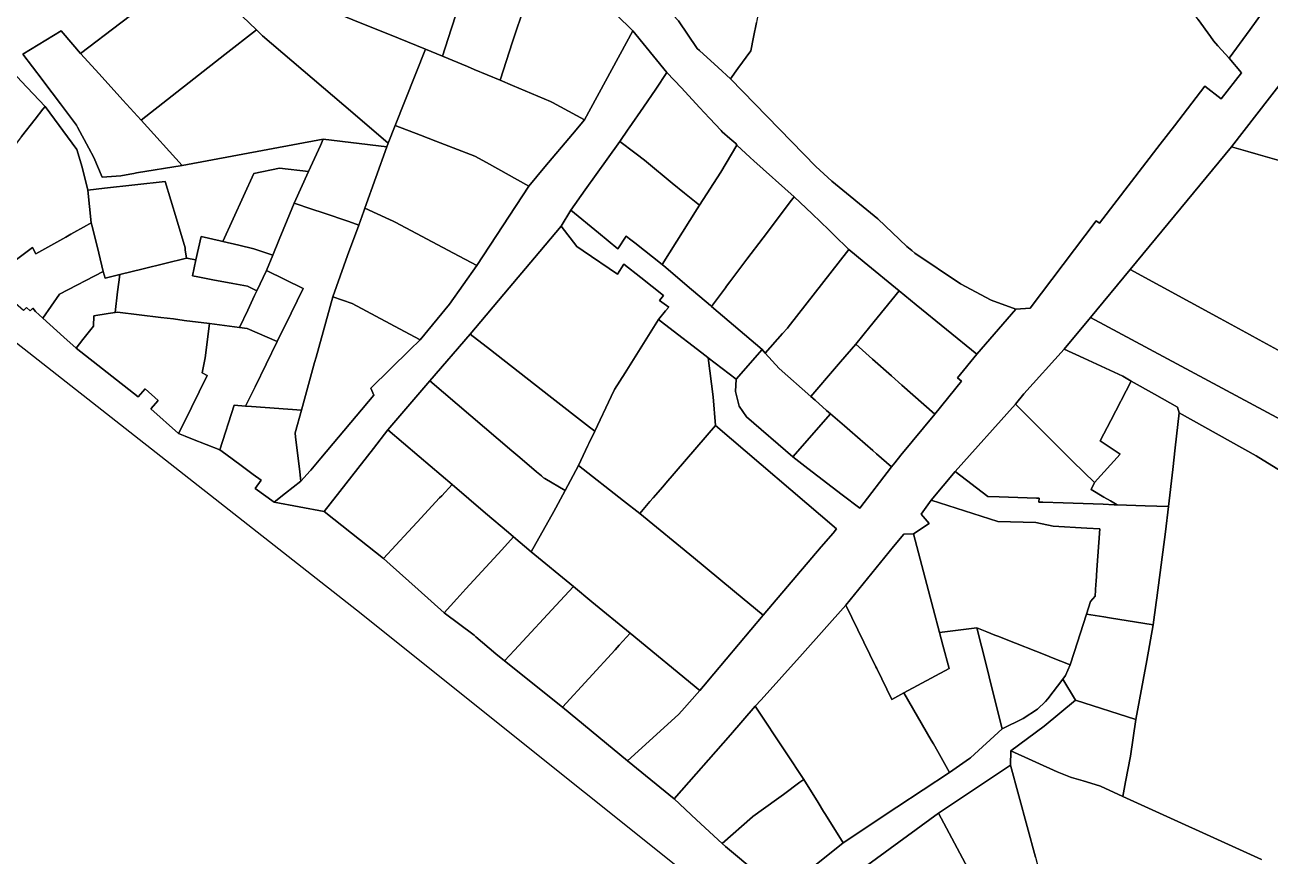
# Model space of a CAD drawing. Header units: inches. Extents: x 469561 to 471650, y 1000291 to 1003909.
# Drawn here: x 470104 to 470396.7, y 1000929.4 to 1001124.7 of the extents above; entities that cross this region are included whole.
import ezdxf

# ---------------------------------------------------------------- set-up
doc = ezdxf.new("R2010")
doc.units = ezdxf.units.IN
doc.header["$MEASUREMENT"] = 0
doc.layers.add('Gulele_10_08_New_Parcel', color=7, linetype='Continuous')

msp = doc.modelspace()

# ---------------------------------------------------------------- linework, layer by layer
at = {"layer": 'Gulele_10_08_New_Parcel'}
for points in [[(470556.3433, 1000687.9273), (470181.9868, 1000987.1985), (469982.2337, 1001143.9182), (469952.1695, 1001172.255), (469984.4018, 1001331.7218), (469994.8086, 1001383.4798)], [(470098.5805, 1001125.8238), (470107.0302, 1001130.7156), (470112.2346, 1001136.3373), (470117.2579, 1001144.318), (470107.6771, 1001152.3067), (470144.4307, 1001151.9939), (470152.1893, 1001150.8793), (470154.6943, 1001149.0014), (470151.6729, 1001145.4422), (470143.6641, 1001138.182), (470126.5343, 1001125.1446), (470117.0904, 1001117.957), (470115.2766, 1001120.0506), (470112.5126, 1001123.2411), (470103.5593, 1001117.7793)], [(470257.6587, 1001125.6074), (470262.0143, 1001119.1611), (470262.5942, 1001118.6327), (470266.9409, 1001114.6724), (470269.8545, 1001112.0178), (470289.9693, 1001091.3793), (470293.6593, 1001087.9793), (470304.5293, 1001079.0793), (470311.3393, 1001072.5793), (470312.4662, 1001071.6802), (470313.2193, 1001071.0793), (470323.9516, 1001063.8444), (470331.1819, 1001060.0114), (470336.9314, 1001057.9207), (470327.7497, 1001047.3394), (470313.5237, 1001058.9069), (470309.4993, 1001062.1793), (470301.3213, 1001068.9223), (470297.7002, 1001071.908), (470294.1593, 1001075.3793), (470292.9591, 1001076.5217), (470289.0378, 1001080.2543), (470284.8093, 1001084.2793), (470275.3296, 1001092.7631), (470274.5293, 1001093.4793), (470271.3393, 1001096.3793), (470271.0893, 1001096.7793), (470269.7493, 1001097.9793), (470267.9393, 1001099.5793), (470267.7026, 1001099.8343), (470264.9693, 1001102.7793), (470262.5893, 1001105.2793), (470258.3393, 1001109.8793), (470254.9393, 1001113.4793), (470246.9093, 1001123.2793), (470235.1893, 1001134.8793)], [(470401.807, 1001114.2389), (470396.6008, 1001107.5277), (470387.6748, 1001096.0214), (470363.807, 1001067.19), (470354.5139, 1001055.9642), (470348.2996, 1001048.4772), (470338.8393, 1001037.9793), (470336.8393, 1001035.5793), (470322.6457, 1001019.7272), (470317.0727, 1001013.0041), (470314.6842, 1001009.731), (470316.5419, 1001007.5195), (470312.915, 1001005.131), (470310.615, 1001005.0426), (470308.2205, 1001002.1039), (470296.9919, 1000988.3234), (470286.7662, 1000976.9258), (470277.0582, 1000966.1051), (470275.6893, 1000964.5793), (470269.8793, 1000957.8793), (470256.6293, 1000942.8793), (470245.6593, 1000951.7793), (470257.6762, 1000962.6334), (470258.4622, 1000963.5317), (470262.6459, 1000968.3131), (470263.4918, 1000969.3179), (470265.9173, 1000972.199), (470277.5588, 1000986.0276), (470291.2153, 1001002.0203), (470293.9915, 1001005.2713), (470294.8159, 1001006.2368), (470266.3093, 1001030.5793), (470265.793, 1001037.3168), (470264.6548, 1001046.4573), (470271.2126, 1001041.4149), (470271.0767, 1001038.5399), (470271.8754, 1001035.0789), (470273.6503, 1001032.594), (470284.4993, 1001023.1793), (470288.0584, 1001020.4579), (470296.1305, 1001014.2857), (470300.2738, 1001011.1177), (470307.7283, 1001020.8797), (470308.5002, 1001021.8126), (470309.9339, 1001023.5455), (470317.934, 1001033.2152), (470324.1817, 1001040.9846), (470323.219, 1001041.7675), (470327.7497, 1001047.3394), (470336.9314, 1001057.9207), (470340.3288, 1001058.095), (470355.8348, 1001078.6536), (470356.5871, 1001078.0862), (470370.9024, 1001096.6728), (470374.2193, 1001100.9793), (470381.4045, 1001110.3083), (470385.1893, 1001107.2793), (470389.9693, 1001113.3793), (470387.1293, 1001116.8793), (470392.0235, 1001123.608), (470394.8393, 1001127.4793)], [(470379.7871, 1001125.9365), (470382.6873, 1001121.9208), (470383.3874, 1001120.9515), (470384.461, 1001119.7831), (470387.1293, 1001116.8793), (470389.9693, 1001113.3793), (470385.1893, 1001107.2793), (470381.4045, 1001110.3083), (470374.2193, 1001100.9793), (470370.9024, 1001096.6728), (470356.5871, 1001078.0862), (470355.8348, 1001078.6536), (470340.3288, 1001058.095), (470336.9314, 1001057.9207), (470331.1819, 1001060.0114), (470323.9516, 1001063.8444), (470313.2193, 1001071.0793), (470312.4662, 1001071.6802), (470311.3393, 1001072.5793), (470304.5293, 1001079.0793), (470293.6593, 1001087.9793), (470289.9693, 1001091.3793), (470269.8545, 1001112.0178), (470271.6298, 1001114.4454), (470274.6485, 1001118.5733), (470275.2818, 1001121.7632), (470275.9783, 1001125.2713)], [(470103.5593, 1001117.7793), (470108.0961, 1001111.8246), (470108.4845, 1001111.3148), (470112.3615, 1001106.124), (470116.1293, 1001101.0793), (470116.3756, 1001100.6292), (470119.0459, 1001095.7494), (470120.2528, 1001093.5439), (470122.1484, 1001088.884), (470126.5714, 1001089.1999), (470128.6635, 1001089.5895), (470129.6078, 1001089.7654), (470130.2193, 1001089.8793), (470140.9432, 1001091.6555), (470174.1376, 1001097.8227), (470173.4796, 1001096.3717), (470170.6923, 1001090.2254), (470163.8488, 1001090.9802), (470157.8023, 1001089.7565), (470150.5519, 1001073.7674), (470149.929, 1001073.9117), (470145.4624, 1001074.9463), (470144.1585, 1001069.4701), (470141.9693, 1001069.8793), (470141.7183, 1001071.8225), (470141.6593, 1001072.2793), (470139.6115, 1001079.1053), (470136.9688, 1001087.914), (470122.6917, 1001086.3117), (470118.8393, 1001085.8793), (470117.4993, 1001091.2793), (470116.2493, 1001095.3793), (470108.7479, 1001105.4969), (470103.1521, 1001111.4832)], [(470103.2364, 1001098.4426), (470106.4132, 1001102.5087), (470108.2382, 1001104.8446), (470108.7479, 1001105.4969), (470116.2493, 1001095.3793), (470117.4993, 1001091.2793), (470118.8393, 1001085.8793), (470119.6159, 1001078.1496), (470118.5192, 1001077.5388), (470114.8271, 1001075.4823), (470113.5939, 1001074.7955), (470107.294, 1001071.2866), (470106.6077, 1001070.9043), (470105.7952, 1001072.3631), (470098.2645, 1001066.7474)], [(470103.6849, 1001057.5591), (470104.3677, 1001058.2424), (470105.2368, 1001057.466), (470105.8576, 1001058.0871), (470106.4667, 1001057.3539), (470108.2125, 1001055.7738), (470113.1435, 1001051.324), (470116.0433, 1001048.7071), (470130.6066, 1001037.288), (470132.267, 1001039.1389), (470135.3305, 1001036.3908), (470133.6147, 1001034.4781), (470140.1084, 1001028.6528), (470141.6688, 1001028.0381), (470143.3978, 1001027.3571), (470149.8557, 1001024.8132), (470151.2418, 1001023.7984), (470154.8333, 1001021.1689), (470157.7003, 1001019.0698), (470159.5862, 1001017.6891), (470158.1641, 1001015.7467), (470162.5871, 1001012.5085), (470174.3793, 1001010.3793), (470180.7493, 1001005.2793), (470188.2793, 1000999.2793), (470189.8693, 1000997.8682), (470196.4301, 1000992.0455), (470202.5893, 1000986.5793), (470209.5893, 1000981.2793), (470209.9877, 1000980.9376), (470214.7193, 1000976.8793), (470216.7493, 1000975.2793), (470230.3793, 1000964.3793), (470245.6593, 1000951.7793), (470256.6293, 1000942.8793), (470261.911, 1000937.9292), (470267.8881, 1000932.3272), (470268.7171, 1000931.631), (470271.0574, 1000929.6659), (470281.6881, 1000920.7388)], [(470405.903, 1001015.7346), (470393.4149, 1001023.4426), (470375.3554, 1001033.5376), (470374.9265, 1001034.8541), (470369.5688, 1001037.884), (470364.0466, 1001041.0069), (470362.0996, 1001042.108), (470352.9192, 1001046.3451), (470348.2996, 1001048.4772), (470354.5139, 1001055.9642), (470399.2793, 1001031.8793)], [(470394.6593, 1000928.5793), (470362.0893, 1000943.3793), (470362.7459, 1000946.8641), (470363.8793, 1000952.8793), (470365.1593, 1000961.4793), (470367.7142, 1000975.3779), (470369.2542, 1000983.7557), (470369.9282, 1000988.9367), (470370.0789, 1000990.0948), (470372.0947, 1001005.5893), (470372.8663, 1001011.5199), (470373.8472, 1001020.1963), (470374.4292, 1001025.3445), (470375.3554, 1001033.5376), (470393.4149, 1001023.4426), (470405.903, 1001015.7346)], [(470341.5595, 1000929.1314), (470339.609, 1000936.3613), (470335.7193, 1000950.7793), (470335.738, 1000954.0888), (470346.6293, 1000949.1793), (470349.7794, 1000947.9641), (470349.9993, 1000947.8793), (470352.7493, 1000947.0793), (470353.5545, 1000946.8215), (470356.8093, 1000945.7793), (470362.0893, 1000943.3793), (470394.6593, 1000928.5793)]]:
    msp.add_lwpolyline(points, dxfattribs=at)
for points in [[(470202.1623, 1001117.3222), (470204.1965, 1001123.6404), (470206.7745, 1001131.6479), (470207.8793, 1001135.0793), (470214.7689, 1001152.5118), (470219.3319, 1001149.4183), (470220.1199, 1001148.884), (470227.3093, 1001142.5793), (470224.1105, 1001135.5519), (470223.6502, 1001134.3884), (470222.5777, 1001131.6772), (470220.7193, 1001126.9793), (470219.4232, 1001123.0369), (470218.6409, 1001120.6573), (470215.6893, 1001111.6793), (470209.641, 1001114.2024), (470208.0201, 1001114.8786)], [(470254.9093, 1001128.5793), (470259.5889, 1001137.973), (470261.9262, 1001142.6648), (470263.9308, 1001146.6887), (470266.8269, 1001145.1076), (470273.1901, 1001141.6338), (470274.139, 1001141.1157), (470274.3555, 1001140.9975), (470278.6365, 1001138.6603), (470276.0593, 1001125.6793), (470275.9783, 1001125.2713), (470275.2818, 1001121.7632), (470274.6485, 1001118.5733), (470271.6298, 1001114.4454), (470269.8545, 1001112.0178), (470266.9409, 1001114.6724), (470262.5942, 1001118.6327), (470262.0143, 1001119.1611), (470257.6587, 1001125.6074), (470257.4485, 1001125.8347)], [(470143.6641, 1001138.182), (470151.6729, 1001145.4422), (470173.7001, 1001129.4225), (470175.498, 1001128.1149), (470181.0612, 1001125.8631), (470191.8027, 1001121.5154), (470198.1806, 1001118.9338), (470191.0317, 1001101.0597), (470189.3743, 1001096.9158), (470181.111, 1001103.9841), (470159.8985, 1001122.129), (470158.4606, 1001123.5106), (470146.8514, 1001134.666), (470146.3875, 1001135.1777)], [(470175.498, 1001128.1149), (470177.9336, 1001131.5804), (470180.5263, 1001135.2694), (470186.9993, 1001144.4793), (470191.7193, 1001141.7793), (470193.8091, 1001140.8267), (470202.2493, 1001136.9793), (470203.4915, 1001136.5601), (470207.8793, 1001135.0793), (470206.7745, 1001131.6479), (470204.1965, 1001123.6404), (470202.1623, 1001117.3222), (470198.1806, 1001118.9338), (470191.8027, 1001121.5154), (470181.0612, 1001125.8631)], [(470370.5869, 1001138.6754), (470375.7996, 1001142.5989), (470376.9693, 1001143.4793), (470388.4898, 1001141.6293), (470392.5179, 1001135.4528), (470394.8393, 1001127.4793), (470392.0235, 1001123.608), (470387.1293, 1001116.8793), (470384.461, 1001119.7831), (470383.3874, 1001120.9515), (470382.6873, 1001121.9208), (470379.7871, 1001125.9365), (470373.6324, 1001134.4585)], [(470215.6893, 1001111.6793), (470218.6409, 1001120.6573), (470219.4232, 1001123.0369), (470220.7193, 1001126.9793), (470222.5777, 1001131.6772), (470223.6502, 1001134.3884), (470224.1105, 1001135.5519), (470227.3093, 1001142.5793), (470235.1893, 1001134.8793), (470246.9093, 1001123.2793), (470235.518, 1001102.3456), (470228.0646, 1001106.4015), (470227.543, 1001106.6853), (470218.6119, 1001110.448)], [(470117.0904, 1001117.957), (470126.5343, 1001125.1446), (470143.6641, 1001138.182), (470146.3875, 1001135.1777), (470146.8514, 1001134.666), (470158.4606, 1001123.5106), (470151.046, 1001117.709), (470131.3158, 1001102.2712), (470127.0145, 1001107.0141), (470121.4545, 1001113.1449)], [(470103.5593, 1001117.7793), (470112.5126, 1001123.2411), (470115.2766, 1001120.0506), (470117.0904, 1001117.957), (470121.4545, 1001113.1449), (470127.0145, 1001107.0141), (470131.3158, 1001102.2712), (470140.9432, 1001091.6555), (470130.2193, 1001089.8793), (470129.6078, 1001089.7654), (470128.6635, 1001089.5895), (470126.5714, 1001089.1999), (470122.1484, 1001088.884), (470120.2528, 1001093.5439), (470119.0459, 1001095.7494), (470116.3756, 1001100.6292), (470116.1293, 1001101.0793), (470112.3615, 1001106.124), (470108.4845, 1001111.3148), (470108.0961, 1001111.8246)], [(470131.3158, 1001102.2712), (470151.046, 1001117.709), (470158.4606, 1001123.5106), (470159.8985, 1001122.129), (470181.111, 1001103.9841), (470189.3743, 1001096.9158), (470189.0501, 1001096.0009), (470174.1376, 1001097.8227), (470140.9432, 1001091.6555)], [(470162.5871, 1001012.5085), (470165.2834, 1001014.634), (470168.8773, 1001017.467), (470171.0905, 1001019.9357), (470171.2353, 1001020.0972), (470173.5681, 1001022.8737), (470186.0186, 1001037.692), (470185.2931, 1001039.3245), (470194.4991, 1001048.3148), (470196.902, 1001050.6614), (470203.7948, 1001059.096), (470210.2342, 1001068.1655), (470222.4693, 1001086.7793), (470226.2618, 1001091.3036), (470232.7196, 1001099.0072), (470235.518, 1001102.3456), (470246.9093, 1001123.2793), (470254.9393, 1001113.4793), (470252.3093, 1001109.5793), (470249.4093, 1001105.3793), (470246.0404, 1001100.4722), (470245.8393, 1001100.1793), (470243.8793, 1001097.2793), (470240.9085, 1001093.1357), (470235.7083, 1001085.8827), (470232.3111, 1001081.1443), (470230.0293, 1001077.3793), (470223.8026, 1001069.9739), (470217.8502, 1001062.8949), (470208.689, 1001051.9996), (470199.1664, 1001041.0741), (470189.3426, 1001029.5471), (470185.916, 1001025.1576), (470174.3793, 1001010.3793)], [(470191.0317, 1001101.0597), (470198.1806, 1001118.9338), (470202.1623, 1001117.3222), (470208.0201, 1001114.8786), (470209.641, 1001114.2024), (470215.6893, 1001111.6793), (470218.6119, 1001110.448), (470227.543, 1001106.6853), (470228.0646, 1001106.4015), (470235.518, 1001102.3456), (470232.7196, 1001099.0072), (470226.2618, 1001091.3036), (470222.4693, 1001086.7793), (470212.5076, 1001092.3165), (470209.7807, 1001093.8322), (470200.6052, 1001097.3692), (470196.9893, 1001098.7631)], [(470082.6821, 1001086.4201), (470083.6165, 1001092.4015), (470084.7576, 1001094.8009), (470087.3759, 1001100.3061), (470089.4621, 1001104.0221), (470092.9142, 1001108.577), (470095.2142, 1001110.727), (470096.6774, 1001112.0948), (470099.8277, 1001115.0396), (470103.1521, 1001111.4832), (470108.7479, 1001105.4969), (470108.2382, 1001104.8446), (470106.4132, 1001102.5087), (470103.2364, 1001098.4426), (470100.9993, 1001095.5793), (470099.8152, 1001096.5044), (470097.3974, 1001093.4098), (470092.7271, 1001097.0587), (470091.8459, 1001094.5862), (470090.0778, 1001089.6255), (470088.6798, 1001085.703), (470087.2455, 1001083.7472), (470084.8784, 1001085.1336)], [(470243.8793, 1001097.2793), (470245.8393, 1001100.1793), (470246.0404, 1001100.4722), (470249.4093, 1001105.3793), (470252.3093, 1001109.5793), (470254.9393, 1001113.4793), (470258.3393, 1001109.8793), (470262.5893, 1001105.2793), (470264.9693, 1001102.7793), (470267.7026, 1001099.8343), (470267.9393, 1001099.5793), (470269.7493, 1001097.9793), (470271.0893, 1001096.7793), (470271.3393, 1001096.3793), (470267.5893, 1001090.0793), (470262.5716, 1001082.2953), (470259.0349, 1001085.1644), (470256.1676, 1001087.4905), (470250.1241, 1001092.5253), (470250.0593, 1001092.5793), (470248.3544, 1001093.8759), (470247.3743, 1001094.6213)], [(470387.6748, 1001096.0214), (470396.6008, 1001107.5277), (470401.807, 1001114.2389), (470420.0958, 1001114.0822), (470420.0781, 1001112.0148), (470419.9237, 1001094.0004), (470419.9046, 1001091.7781), (470404.5579, 1001091.6352), (470402.8966, 1001091.6198), (470399.3746, 1001091.587), (470399.3763, 1001092.6382), (470393.9035, 1001094.2205), (470391.4483, 1001094.9304)], [(470183.9393, 1001081.5793), (470189.0501, 1001096.0009), (470189.3743, 1001096.9158), (470191.0317, 1001101.0597), (470196.9893, 1001098.7631), (470200.6052, 1001097.3692), (470209.7807, 1001093.8322), (470212.5076, 1001092.3165), (470222.4693, 1001086.7793), (470210.2342, 1001068.1655), (470204.7974, 1001071.0432), (470191.0292, 1001078.3306), (470190.5593, 1001078.5793), (470189.7248, 1001078.9575)], [(470167.326, 1001082.8024), (470170.6923, 1001090.2254), (470173.4796, 1001096.3717), (470174.1376, 1001097.8227), (470189.0501, 1001096.0009), (470183.9393, 1001081.5793), (470183.7018, 1001080.9347), (470182.4935, 1001077.655), (470180.1561, 1001078.4482), (470174.0849, 1001080.5086), (470171.4565, 1001081.4006)], [(470232.3111, 1001081.1443), (470235.7083, 1001085.8827), (470240.9085, 1001093.1357), (470243.8793, 1001097.2793), (470247.3743, 1001094.6213), (470248.3544, 1001093.8759), (470250.0593, 1001092.5793), (470250.1241, 1001092.5253), (470256.1676, 1001087.4905), (470259.0349, 1001085.1644), (470262.5716, 1001082.2953), (470262.0655, 1001081.4915), (470253.8093, 1001068.3793), (470247.3513, 1001073.4726), (470246.1147, 1001074.4478), (470245.3506, 1001075.0505), (470243.3584, 1001072.0706), (470238.8092, 1001075.8071)], [(470253.8093, 1001068.3793), (470262.0655, 1001081.4915), (470262.5716, 1001082.2953), (470267.5893, 1001090.0793), (470271.3393, 1001096.3793), (470274.5293, 1001093.4793), (470275.3296, 1001092.7631), (470284.8093, 1001084.2793), (470284.1875, 1001083.4549), (470277.5676, 1001074.6786), (470273.7481, 1001069.6149), (470269.7378, 1001064.2982), (470268.9693, 1001063.2793), (470268.7086, 1001062.9293), (470265.4391, 1001058.5398), (470265.1593, 1001058.7793), (470259.7104, 1001063.388), (470254.6326, 1001067.6829)], [(470363.807, 1001067.19), (470387.6748, 1001096.0214), (470391.4483, 1001094.9304), (470393.9035, 1001094.2205), (470399.3763, 1001092.6382), (470399.3746, 1001091.587), (470399.3683, 1001087.6227), (470399.3657, 1001085.9694), (470399.3511, 1001076.8414), (470399.3424, 1001071.4288), (470399.3107, 1001051.5461), (470399.3048, 1001047.8636), (470394.147, 1001050.6717), (470391.8817, 1001051.905), (470384.9391, 1001055.6849)], [(470150.5519, 1001073.7674), (470157.8023, 1001089.7565), (470163.8488, 1001090.9802), (470170.6923, 1001090.2254), (470167.326, 1001082.8024), (470165.6827, 1001078.8198), (470163.8053, 1001074.27), (470162.2835, 1001070.5818), (470157.8393, 1001072.0793), (470154.3299, 1001072.8922)], [(470126.3202, 1001066.0149), (470122.8976, 1001065.1348), (470122.4415, 1001066.7559), (470121.3698, 1001071.0771), (470121.0486, 1001072.3726), (470120.1293, 1001076.0793), (470119.8767, 1001077.0981), (470119.6159, 1001078.1496), (470118.8393, 1001085.8793), (470122.6917, 1001086.3117), (470136.9688, 1001087.914), (470139.6115, 1001079.1053), (470141.6593, 1001072.2793), (470141.7183, 1001071.8225), (470141.9693, 1001069.8793), (470131.7807, 1001067.3633)], [(470265.4391, 1001058.5398), (470268.7086, 1001062.9293), (470268.9693, 1001063.2793), (470269.7378, 1001064.2982), (470273.7481, 1001069.6149), (470277.5676, 1001074.6786), (470284.1875, 1001083.4549), (470284.8093, 1001084.2793), (470289.0378, 1001080.2543), (470292.9591, 1001076.5217), (470294.1593, 1001075.3793), (470297.7002, 1001071.908), (470283.4234, 1001053.6899), (470283.2347, 1001053.4491), (470282.1164, 1001052.1742), (470278.0593, 1001047.5493), (470277.3093, 1001048.3793)], [(470155.8737, 1001035.0973), (470156.9535, 1001037.2946), (470158.0989, 1001039.6254), (470163.3329, 1001050.276), (470166.6277, 1001056.9804), (470169.4586, 1001062.741), (470160.8033, 1001066.9944), (470162.2835, 1001070.5818), (470163.8053, 1001074.27), (470165.6827, 1001078.8198), (470167.326, 1001082.8024), (470171.4565, 1001081.4006), (470174.0849, 1001080.5086), (470180.1561, 1001078.4482), (470182.4935, 1001077.655), (470179.8567, 1001070.4977), (470176.3927, 1001060.8169), (470172.4471, 1001046.5859), (470172.1033, 1001045.346), (470168.9967, 1001034.1411), (470157.2916, 1001034.994)], [(470176.3927, 1001060.8169), (470179.8567, 1001070.4977), (470182.4935, 1001077.655), (470183.7018, 1001080.9347), (470183.9393, 1001081.5793), (470189.7248, 1001078.9575), (470190.5593, 1001078.5793), (470191.0292, 1001078.3306), (470204.7974, 1001071.0432), (470210.2342, 1001068.1655), (470203.7948, 1001059.096), (470196.902, 1001050.6614), (470190.9246, 1001053.857), (470189.8689, 1001054.4214), (470180.9693, 1001059.1793)], [(470230.0293, 1001077.3793), (470232.3111, 1001081.1443), (470238.8092, 1001075.8071), (470243.3584, 1001072.0706), (470245.3506, 1001075.0505), (470246.1147, 1001074.4478), (470247.3513, 1001073.4726), (470253.8093, 1001068.3793), (470254.6326, 1001067.6829), (470259.7104, 1001063.388), (470265.1593, 1001058.7793), (470265.4391, 1001058.5398), (470277.3093, 1001048.3793), (470271.2126, 1001041.4149), (470264.6548, 1001046.4573), (470264.1798, 1001046.8226), (470254.3398, 1001054.3888), (470252.9226, 1001055.4785), (470254.6216, 1001057.4583), (470255.3867, 1001058.3498), (470253.2109, 1001059.899), (470254.1305, 1001061.0567), (470248.7663, 1001065.3175), (470244.8218, 1001068.4506), (470243.2882, 1001066.1399), (470235.2559, 1001071.6156), (470233.7853, 1001072.6181)], [(470121.3698, 1001071.0771), (470122.4415, 1001066.7559), (470112.1279, 1001061.4081), (470108.2125, 1001055.7738), (470106.4667, 1001057.3539), (470105.8576, 1001058.0871), (470105.2368, 1001057.466), (470104.3677, 1001058.2424), (470103.6849, 1001057.5591), (470095.525, 1001064.5807), (470096.6056, 1001065.4452), (470097.8067, 1001066.406), (470098.2645, 1001066.7474), (470105.7952, 1001072.3631), (470106.6077, 1001070.9043), (470107.294, 1001071.2866), (470113.5939, 1001074.7955), (470114.8271, 1001075.4823), (470118.5192, 1001077.5388), (470119.6159, 1001078.1496), (470119.8767, 1001077.0981), (470120.1293, 1001076.0793), (470121.0486, 1001072.3726)], [(470208.689, 1001051.9996), (470217.8502, 1001062.8949), (470223.8026, 1001069.9739), (470230.0293, 1001077.3793), (470233.7853, 1001072.6181), (470235.2559, 1001071.6156), (470243.2882, 1001066.1399), (470244.8218, 1001068.4506), (470248.7663, 1001065.3175), (470254.1305, 1001061.0567), (470253.2109, 1001059.899), (470255.3867, 1001058.3498), (470254.6216, 1001057.4583), (470252.9226, 1001055.4785), (470245.0734, 1001042.9172), (470242.6339, 1001039.0132), (470241.856, 1001037.3817), (470237.9735, 1001029.2392), (470236.7621, 1001030.1807), (470227.1896, 1001037.6206), (470213.4558, 1001048.2947)], [(470143.3793, 1001065.6793), (470144.1585, 1001069.4701), (470145.4624, 1001074.9463), (470149.929, 1001073.9117), (470150.5519, 1001073.7674), (470154.3299, 1001072.8922), (470157.8393, 1001072.0793), (470162.2835, 1001070.5818), (470160.8033, 1001066.9944), (470158.5285, 1001062.1932), (470156.3393, 1001063.2793), (470152.8998, 1001063.9162), (470148.1519, 1001064.7955), (470144.6437, 1001065.4452)], [(470125.1996, 1001057.086), (470125.8156, 1001061.9939), (470126.0955, 1001064.2245), (470126.3202, 1001066.0149), (470131.7807, 1001067.3633), (470141.9693, 1001069.8793), (470144.1585, 1001069.4701), (470143.3793, 1001065.6793), (470144.6437, 1001065.4452), (470148.1519, 1001064.7955), (470152.8998, 1001063.9162), (470156.3393, 1001063.2793), (470158.5285, 1001062.1932), (470158.0136, 1001061.1064), (470156.3832, 1001057.6652), (470154.4547, 1001053.5949), (470147.3793, 1001054.4793), (470141.4435, 1001055.2502), (470138.9093, 1001055.5793), (470135.9477, 1001055.9402), (470125.7793, 1001057.1793)], [(470278.0593, 1001047.5493), (470282.1164, 1001052.1742), (470283.2347, 1001053.4491), (470283.4234, 1001053.6899), (470297.7002, 1001071.908), (470301.3213, 1001068.9223), (470309.4993, 1001062.1793), (470302.6164, 1001053.7147), (470299.2976, 1001049.6331), (470295.7468, 1001045.485), (470294.8265, 1001044.4098), (470288.7883, 1001037.3558), (470281.3048, 1001043.9576)], [(470108.2125, 1001055.7738), (470112.1279, 1001061.4081), (470122.4415, 1001066.7559), (470122.8976, 1001065.1348), (470126.3202, 1001066.0149), (470126.0955, 1001064.2245), (470125.8156, 1001061.9939), (470125.1996, 1001057.086), (470123.6204, 1001056.8317), (470120.1893, 1001056.2793), (470120.121, 1001053.9076), (470117.6342, 1001050.736), (470116.0433, 1001048.7071), (470113.1435, 1001051.324)], [(470154.4547, 1001053.5949), (470156.3832, 1001057.6652), (470158.0136, 1001061.1064), (470158.5285, 1001062.1932), (470160.8033, 1001066.9944), (470169.4586, 1001062.741), (470166.6277, 1001056.9804), (470163.3329, 1001050.276), (470156.2455, 1001053.371)], [(470354.5139, 1001055.9642), (470363.807, 1001067.19), (470384.9391, 1001055.6849), (470391.8817, 1001051.905), (470394.147, 1001050.6717), (470399.3048, 1001047.8636), (470399.2864, 1001036.3421), (470399.2861, 1001036.1671), (470399.2793, 1001031.8793)], [(470167.5169, 1001028.8039), (470168.9967, 1001034.1411), (470172.1033, 1001045.346), (470172.4471, 1001046.5859), (470176.3927, 1001060.8169), (470180.9693, 1001059.1793), (470189.8689, 1001054.4214), (470190.9246, 1001053.857), (470196.902, 1001050.6614), (470194.4991, 1001048.3148), (470185.2931, 1001039.3245), (470186.0186, 1001037.692), (470173.5681, 1001022.8737), (470171.2353, 1001020.0972), (470171.0905, 1001019.9357), (470168.8773, 1001017.467), (470168.5322, 1001020.3431), (470167.6316, 1001027.8477)], [(470299.2976, 1001049.6331), (470302.6164, 1001053.7147), (470309.4993, 1001062.1793), (470313.5237, 1001058.9069), (470327.7497, 1001047.3394), (470323.219, 1001041.7675), (470324.1817, 1001040.9846), (470317.934, 1001033.2152), (470310.1761, 1001040.0496), (470307.7521, 1001042.1851), (470303.2336, 1001046.1657)], [(470116.0433, 1001048.7071), (470117.6342, 1001050.736), (470120.121, 1001053.9076), (470120.1893, 1001056.2793), (470123.6204, 1001056.8317), (470125.1996, 1001057.086), (470125.7793, 1001057.1793), (470135.9477, 1001055.9402), (470138.9093, 1001055.5793), (470141.4435, 1001055.2502), (470147.3793, 1001054.4793), (470146.3793, 1001046.4793), (470145.7004, 1001042.8988), (470146.8887, 1001042.3088), (470141.2639, 1001030.9801), (470140.1084, 1001028.6528), (470133.6147, 1001034.4781), (470135.3305, 1001036.3908), (470132.267, 1001039.1389), (470130.6066, 1001037.288)], [(470234.1144, 1001021.1459), (470236.3687, 1001025.8737), (470236.5935, 1001026.3451), (470237.9735, 1001029.2392), (470241.856, 1001037.3817), (470242.6339, 1001039.0132), (470245.0734, 1001042.9172), (470252.9226, 1001055.4785), (470254.3398, 1001054.3888), (470264.1798, 1001046.8226), (470264.6548, 1001046.4573), (470265.793, 1001037.3168), (470266.3093, 1001030.5793), (470254.6601, 1001017.0178), (470253.9415, 1001016.1812), (470251.693, 1001013.5636), (470250.9432, 1001012.6907), (470248.5502, 1001009.9049), (470244.7499, 1001012.8642)], [(470140.1084, 1001028.6528), (470141.2639, 1001030.9801), (470146.8887, 1001042.3088), (470145.7004, 1001042.8988), (470146.3793, 1001046.4793), (470147.3793, 1001054.4793), (470154.4547, 1001053.5949), (470156.2455, 1001053.371), (470163.3329, 1001050.276), (470158.0989, 1001039.6254), (470156.9535, 1001037.2946), (470155.8737, 1001035.0973), (470153.1883, 1001035.3342), (470149.8557, 1001024.8132), (470143.3978, 1001027.3571), (470141.6688, 1001028.0381)], [(470199.1664, 1001041.0741), (470208.689, 1001051.9996), (470213.4558, 1001048.2947), (470227.1896, 1001037.6206), (470236.7621, 1001030.1807), (470237.9735, 1001029.2392), (470236.5935, 1001026.3451), (470236.3687, 1001025.8737), (470234.1144, 1001021.1459), (470230.9914, 1001015.2499), (470226.2376, 1001018.09), (470225.8956, 1001018.2943), (470225.4251, 1001018.6953), (470224.2903, 1001019.6624), (470220.3391, 1001023.0298), (470218.4614, 1001024.6301)], [(470288.7883, 1001037.3558), (470294.8265, 1001044.4098), (470295.7468, 1001045.485), (470299.2976, 1001049.6331), (470303.2336, 1001046.1657), (470307.7521, 1001042.1851), (470310.1761, 1001040.0496), (470317.934, 1001033.2152), (470309.9339, 1001023.5455), (470308.5002, 1001021.8126), (470307.7283, 1001020.8797), (470304.2139, 1001023.923), (470303.3577, 1001024.6644), (470297.8903, 1001029.3989), (470296.6314, 1001030.4891), (470293.4093, 1001033.2793), (470292.4688, 1001034.109), (470289.7938, 1001036.4687)], [(470271.0767, 1001038.5399), (470271.2126, 1001041.4149), (470277.3093, 1001048.3793), (470278.0593, 1001047.5493), (470281.3048, 1001043.9576), (470288.7883, 1001037.3558), (470289.7938, 1001036.4687), (470292.4688, 1001034.109), (470293.4093, 1001033.2793), (470284.4993, 1001023.1793), (470273.6503, 1001032.594), (470271.8754, 1001035.0789)], [(470336.8393, 1001035.5793), (470338.8393, 1001037.9793), (470348.2996, 1001048.4772), (470352.9192, 1001046.3451), (470362.0996, 1001042.108), (470364.0466, 1001041.0069), (470359.2436, 1001031.7211), (470356.7919, 1001026.981), (470361.4693, 1001023.7793), (470355.4384, 1001017.1367), (470350.3793, 1001022.0793), (470348.7748, 1001023.6791)], [(470189.3426, 1001029.5471), (470199.1664, 1001041.0741), (470218.4614, 1001024.6301), (470220.3391, 1001023.0298), (470224.2903, 1001019.6624), (470225.4251, 1001018.6953), (470225.8956, 1001018.2943), (470226.2376, 1001018.09), (470230.9914, 1001015.2499), (470228.8341, 1001011.1769), (470228.363, 1001010.3489), (470222.9769, 1001000.8825), (470218.8673, 1001004.3849), (470217.69, 1001005.3882), (470212.3074, 1001009.9755), (470204.4268, 1001016.6917), (470196.6983, 1001023.2782)], [(470354.6171, 1001015.4928), (470355.4384, 1001017.1367), (470361.4693, 1001023.7793), (470356.7919, 1001026.981), (470359.2436, 1001031.7211), (470364.0466, 1001041.0069), (470369.5688, 1001037.884), (470374.9265, 1001034.8541), (470375.3554, 1001033.5376), (470374.4292, 1001025.3445), (470373.8472, 1001020.1963), (470372.8663, 1001011.5199), (470367.3289, 1001011.7028), (470360.7776, 1001011.9191), (470359.1803, 1001012.8457), (470357.631, 1001013.7444)], [(470149.8557, 1001024.8132), (470153.1883, 1001035.3342), (470155.8737, 1001035.0973), (470157.2916, 1001034.994), (470168.9967, 1001034.1411), (470167.5169, 1001028.8039), (470167.6316, 1001027.8477), (470168.5322, 1001020.3431), (470168.8773, 1001017.467), (470165.2834, 1001014.634), (470162.5871, 1001012.5085), (470158.1641, 1001015.7467), (470159.5862, 1001017.6891), (470157.7003, 1001019.0698), (470154.8333, 1001021.1689), (470151.2418, 1001023.7984)], [(470322.6457, 1001019.7272), (470336.8393, 1001035.5793), (470348.7748, 1001023.6791), (470350.3793, 1001022.0793), (470355.4384, 1001017.1367), (470354.6171, 1001015.4928), (470357.631, 1001013.7444), (470359.1803, 1001012.8457), (470360.7776, 1001011.9191), (470360.065, 1001011.9426), (470357.4942, 1001012.0344), (470348.0716, 1001012.3709), (470343.2643, 1001012.5426), (470342.3784, 1001012.5742), (470342.4095, 1001013.4459), (470341.9885, 1001013.4609), (470341.7828, 1001013.4683), (470333.0033, 1001013.7818), (470330.3467, 1001013.8767)], [(470284.4993, 1001023.1793), (470293.4093, 1001033.2793), (470296.6314, 1001030.4891), (470297.8903, 1001029.3989), (470303.3577, 1001024.6644), (470304.2139, 1001023.923), (470307.7283, 1001020.8797), (470300.2738, 1001011.1177), (470296.1305, 1001014.2857), (470288.0584, 1001020.4579)], [(470174.3793, 1001010.3793), (470185.916, 1001025.1576), (470189.3426, 1001029.5471), (470196.6983, 1001023.2782), (470204.4268, 1001016.6917), (470201.9811, 1001014.0544), (470201.4916, 1001013.5266), (470196.2445, 1001007.8684), (470194.1325, 1001005.591), (470188.2793, 1000999.2793), (470180.7493, 1001005.2793)], [(470248.5502, 1001009.9049), (470250.9432, 1001012.6907), (470251.693, 1001013.5636), (470253.9415, 1001016.1812), (470254.6601, 1001017.0178), (470266.3093, 1001030.5793), (470294.8159, 1001006.2368), (470293.9915, 1001005.2713), (470291.2153, 1001002.0203), (470277.5588, 1000986.0276), (470270.8442, 1000991.5545), (470267.1429, 1000994.601), (470261.1762, 1000999.5123)], [(470222.9769, 1001000.8825), (470228.363, 1001010.3489), (470228.8341, 1001011.1769), (470230.9914, 1001015.2499), (470234.1144, 1001021.1459), (470244.7499, 1001012.8642), (470248.5502, 1001009.9049), (470261.1762, 1000999.5123), (470267.1429, 1000994.601), (470270.8442, 1000991.5545), (470277.5588, 1000986.0276), (470265.9173, 1000972.199), (470263.4918, 1000969.3179), (470262.6459, 1000968.3131), (470246.3009, 1000981.7328), (470237.2884, 1000989.1323), (470232.9523, 1000992.6924)], [(470317.0727, 1001013.0041), (470322.6457, 1001019.7272), (470330.3467, 1001013.8767), (470333.0033, 1001013.7818), (470341.7828, 1001013.4683), (470341.9885, 1001013.4609), (470342.4095, 1001013.4459), (470342.3784, 1001012.5742), (470343.2643, 1001012.5426), (470348.0716, 1001012.3709), (470357.4942, 1001012.0344), (470360.065, 1001011.9426), (470360.7776, 1001011.9191), (470367.3289, 1001011.7028), (470372.8663, 1001011.5199), (470372.0947, 1001005.5893), (470370.0789, 1000990.0948), (470369.9282, 1000988.9367), (470369.2542, 1000983.7557), (470358.9841, 1000985.386), (470357.6405, 1000985.5993), (470353.5411, 1000986.25), (470354.4919, 1000989.208), (470355.5893, 1000990.4793), (470355.786, 1000993.3044), (470355.8254, 1000993.8702), (470356.0179, 1000996.6349), (470356.6893, 1001006.2793), (470353.6254, 1001006.4616), (470345.7077, 1001006.9328), (470341.6593, 1001007.7793), (470332.6893, 1001007.9793)], [(470188.2793, 1000999.2793), (470194.1325, 1001005.591), (470196.2445, 1001007.8684), (470201.4916, 1001013.5266), (470201.9811, 1001014.0544), (470204.4268, 1001016.6917), (470212.3074, 1001009.9755), (470217.69, 1001005.3882), (470218.8673, 1001004.3849), (470216.1094, 1001001.3681), (470207.6793, 1000992.147), (470205.5505, 1000989.8184), (470202.5893, 1000986.5793), (470196.4301, 1000992.0455), (470189.8693, 1000997.8682)], [(470312.915, 1001005.131), (470316.5419, 1001007.5195), (470314.6842, 1001009.731), (470317.0727, 1001013.0041), (470332.6893, 1001007.9793), (470341.6593, 1001007.7793), (470345.7077, 1001006.9328), (470353.6254, 1001006.4616), (470356.6893, 1001006.2793), (470356.0179, 1000996.6349), (470355.8254, 1000993.8702), (470355.786, 1000993.3044), (470355.5893, 1000990.4793), (470354.4919, 1000989.208), (470353.5411, 1000986.25), (470350.6303, 1000977.194), (470349.715, 1000974.3464), (470345.3392, 1000976.0709), (470344.206, 1000976.5175), (470334.2723, 1000980.4323), (470332.9429, 1000980.9562), (470332.009, 1000981.3243), (470330.1365, 1000982.0622), (470327.8093, 1000982.9793), (470319.035, 1000981.8885), (470317.5473, 1000987.5384), (470316.4391, 1000991.7474)], [(470296.9919, 1000988.3234), (470308.2205, 1001002.1039), (470310.615, 1001005.0426), (470312.915, 1001005.131), (470316.4391, 1000991.7474), (470317.5473, 1000987.5384), (470319.035, 1000981.8885), (470319.8165, 1000978.9208), (470321.2493, 1000973.4793), (470310.5893, 1000967.7793), (470307.8114, 1000966.1604), (470304.2549, 1000973.4457), (470304.0731, 1000973.818)], [(470202.5893, 1000986.5793), (470205.5505, 1000989.8184), (470207.6793, 1000992.147), (470216.1094, 1001001.3681), (470218.8673, 1001004.3849), (470222.9769, 1001000.8825), (470232.9523, 1000992.6924), (470229.868, 1000989.3777), (470219.1006, 1000977.8062), (470216.7493, 1000975.2793), (470214.7193, 1000976.8793), (470209.9877, 1000980.9376), (470209.5893, 1000981.2793)], [(470216.7493, 1000975.2793), (470219.1006, 1000977.8062), (470229.868, 1000989.3777), (470232.9523, 1000992.6924), (470237.2884, 1000989.1323), (470246.3009, 1000981.7328), (470243.7098, 1000978.9087), (470242.7452, 1000977.8573), (470230.3793, 1000964.3793)], [(470275.6893, 1000964.5793), (470277.0582, 1000966.1051), (470286.7662, 1000976.9258), (470296.9919, 1000988.3234), (470304.0731, 1000973.818), (470304.2549, 1000973.4457), (470307.8114, 1000966.1604), (470310.5893, 1000967.7793), (470313.831, 1000962.2167), (470317.0727, 1000956.6541), (470317.5749, 1000955.7543), (470318.5745, 1000953.9633), (470321.3188, 1000949.0465), (470308.9691, 1000940.8571), (470296.3727, 1000932.5042), (470292.2061, 1000939.1805), (470291.7544, 1000939.9042), (470290.482, 1000941.943), (470287.0893, 1000947.3793), (470282.9421, 1000953.6364)], [(470348.0213, 1000970.9728), (470348.6293, 1000971.7793), (470349.715, 1000974.3464), (470350.6303, 1000977.194), (470353.5411, 1000986.25), (470357.6405, 1000985.5993), (470358.9841, 1000985.386), (470369.2542, 1000983.7557), (470367.7142, 1000975.3779), (470365.1593, 1000961.4793), (470350.9534, 1000966.0311)], [(470230.3793, 1000964.3793), (470242.7452, 1000977.8573), (470243.7098, 1000978.9087), (470246.3009, 1000981.7328), (470262.6459, 1000968.3131), (470258.4622, 1000963.5317), (470257.6762, 1000962.6334), (470245.6593, 1000951.7793)], [(470310.5893, 1000967.7793), (470321.2493, 1000973.4793), (470319.8165, 1000978.9208), (470319.035, 1000981.8885), (470327.8093, 1000982.9793), (470329.9363, 1000974.4369), (470331.3853, 1000968.6179), (470333.7034, 1000959.308), (470326.2727, 1000952.4965), (470326.0586, 1000952.3474), (470321.3188, 1000949.0465), (470318.5745, 1000953.9633), (470317.5749, 1000955.7543), (470317.0727, 1000956.6541), (470313.831, 1000962.2167)], [(470327.8093, 1000982.9793), (470330.1365, 1000982.0622), (470332.009, 1000981.3243), (470332.9429, 1000980.9562), (470334.2723, 1000980.4323), (470344.206, 1000976.5175), (470345.3392, 1000976.0709), (470349.715, 1000974.3464), (470348.6293, 1000971.7793), (470348.0213, 1000970.9728), (470344.4957, 1000966.2964), (470343.8912, 1000965.7135), (470342.0188, 1000963.908), (470338.6293, 1000961.6793), (470333.7034, 1000959.308), (470331.3853, 1000968.6179), (470329.9363, 1000974.4369)], [(470281.6881, 1000920.7388), (470296.3727, 1000932.5042), (470308.9691, 1000940.8571), (470321.3188, 1000949.0465), (470326.0586, 1000952.3474), (470326.2727, 1000952.4965), (470333.7034, 1000959.308), (470338.6293, 1000961.6793), (470342.0188, 1000963.908), (470343.8912, 1000965.7135), (470344.4957, 1000966.2964), (470348.0213, 1000970.9728), (470350.9534, 1000966.0311), (470343.6111, 1000959.9272), (470335.738, 1000954.0888), (470335.7193, 1000950.7793), (470318.7534, 1000939.4926), (470302.1227, 1000927.3734), (470306.17, 1000922.4317), (470306.8393, 1000921.6144), (470303.23, 1000918.1751), (470300.7858, 1000915.8461), (470296.212, 1000911.4878)], [(470256.6293, 1000942.8793), (470269.8793, 1000957.8793), (470275.6893, 1000964.5793), (470282.9421, 1000953.6364), (470287.0893, 1000947.3793), (470286.2004, 1000946.7333), (470282.294, 1000943.8943), (470280.671, 1000942.7148), (470275.1419, 1000938.6965), (470275.0203, 1000938.5898), (470267.8881, 1000932.3272), (470261.911, 1000937.9292)], [(470335.738, 1000954.0888), (470343.6111, 1000959.9272), (470350.9534, 1000966.0311), (470365.1593, 1000961.4793), (470363.8793, 1000952.8793), (470362.7459, 1000946.8641), (470362.0893, 1000943.3793), (470356.8093, 1000945.7793), (470353.5545, 1000946.8215), (470352.7493, 1000947.0793), (470349.9993, 1000947.8793), (470349.7794, 1000947.9641), (470346.6293, 1000949.1793)], [(470318.7534, 1000939.4926), (470335.7193, 1000950.7793), (470339.609, 1000936.3613), (470341.5595, 1000929.1314), (470342.8576, 1000924.3198), (470343.1109, 1000923.3809), (470343.8504, 1000920.6399), (470344.3793, 1000918.6793), (470340.5455, 1000917.7393), (470331.4919, 1000915.5195), (470328.1347, 1000921.8376)], [(470267.8881, 1000932.3272), (470275.0203, 1000938.5898), (470275.1419, 1000938.6965), (470280.671, 1000942.7148), (470282.294, 1000943.8943), (470286.2004, 1000946.7333), (470287.0893, 1000947.3793), (470290.482, 1000941.943), (470291.7544, 1000939.9042), (470292.2061, 1000939.1805), (470296.3727, 1000932.5042), (470281.6881, 1000920.7388), (470271.0574, 1000929.6659), (470268.7171, 1000931.631)], [(470302.1227, 1000927.3734), (470318.7534, 1000939.4926), (470328.1347, 1000921.8376), (470331.4919, 1000915.5195), (470330.0731, 1000914.702), (470322.9006, 1000910.5696), (470318.1342, 1000907.8234), (470317.4695, 1000908.635), (470307.5941, 1000920.6928), (470306.8393, 1000921.6144), (470306.17, 1000922.4317)]]:
    msp.add_lwpolyline(points, close=True, dxfattribs=at)

doc.saveas('drawing.dxf')
